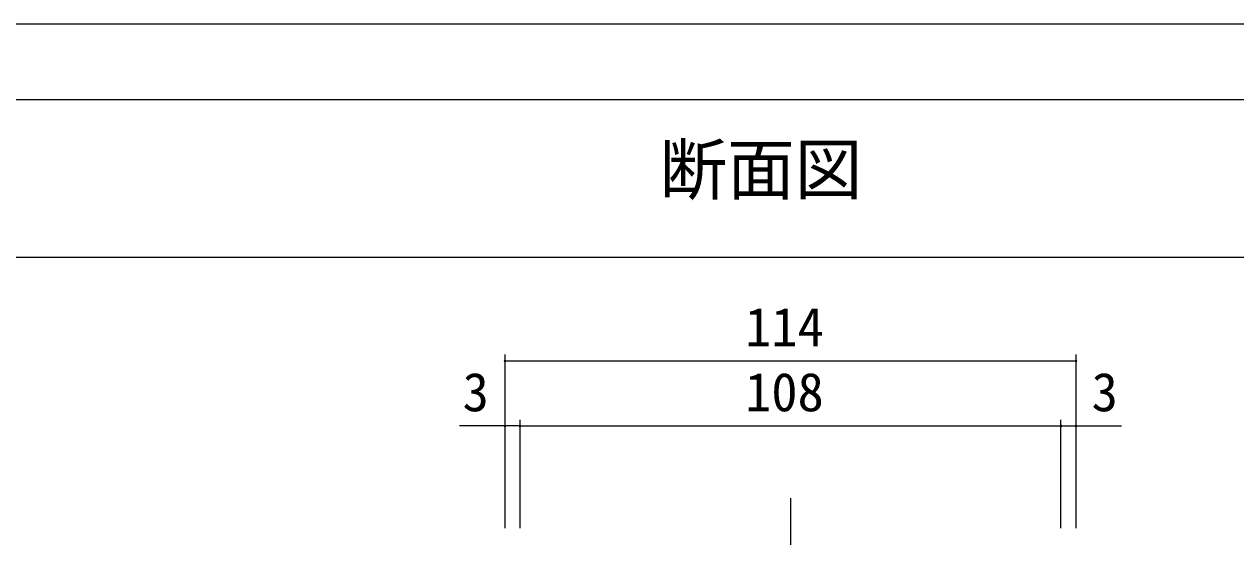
# Model space of a CAD drawing. Units: millimetres on the paper, enlarged 10 times, with parts at other scales. Extents: x -2000 to 2000, y -1385 to 1385.
# Drawn here: x -1285 to -478, y 1044 to 1385 of the extents above; entities that cross this region are included whole.
import ezdxf
from ezdxf.enums import TextEntityAlignment as Align

# ---------------------------------------------------------------- set-up
doc = ezdxf.new("R2010")
doc.units = ezdxf.units.MM
doc.header["$LTSCALE"] = 10
doc.linetypes.add('CHAIN2', pattern=[12, 9, -1, 1, -1])
doc.layers.add('1-1_0', color=7, linetype='Continuous', lineweight=20)
doc.layers.add('2-0_18', color=7, linetype='Continuous', lineweight=18)
doc.styles.add('ＭＳ ゴシック', font='')
doc.styles.get('ＭＳ ゴシック').set_extended_font_data('MS Gothic')

msp = doc.modelspace()

# ---------------------------------------------------------------- linework, layer by layer
at = {"layer": '1-1_0'}
for p, q in [((-1950, 1335), (380, 1335)), ((-1950, 1335), (380, 1335)), ((-1950, 1230), (380, 1230)), ((-1950, 1230), (380, 1230))]:
    msp.add_line(p, q, dxfattribs=at)
msp.add_lwpolyline([(2000, -1385), (2000, 1385), (-2000, 1385), (-2000, -1385)], dxfattribs=at)
at = {"layer": '2-0_18', "color": 4, "lineweight": 9}
for p, q in [((-964.59, 1121.8), (-964.59, 1165.1)), ((-964.59, 1121.8), (-964.59, 1165.1)), ((-584.59, 1121.8), (-584.59, 1165.1)), ((-584.59, 1121.8), (-584.59, 1165.1)), ((-964.59, 1160.93), (-584.59, 1160.93)), ((-964.59, 1049.55), (-964.59, 1121.8)), ((-954.59, 1049.55), (-954.59, 1121.8)), ((-954.59, 1049.55), (-954.59, 1121.8)), ((-594.59, 1049.55), (-594.59, 1121.8)), ((-594.59, 1049.55), (-594.59, 1121.8)), ((-584.59, 1049.55), (-584.59, 1121.8)), ((-954.59, 1117.64), (-594.59, 1117.64))]:
    msp.add_line(p, q, dxfattribs=at)
at = {"layer": '2-0_18', "color": 4, "linetype": 'CHAIN2', "lineweight": 9}
msp.add_line((-774.59, 1069.55), (-774.59, 560.74), dxfattribs=at)
at = {"layer": '2-0_18', "color": 4, "lineweight": 9}
for points in [[(-954.59, 1117.64), (-964.59, 1117.64), (-994.87, 1117.64)], [(-594.59, 1117.64), (-584.59, 1117.64), (-554.31, 1117.64)]]:
    msp.add_lwpolyline(points, dxfattribs=at)
for centre, start, end in [((-964.59, 1160.93), 0, 180), ((-964.59, 1160.93), 0, 180), ((-584.59, 1160.93), 0, 180), ((-584.59, 1160.93), 0, 180), ((-964.59, 1160.93), 180, 0), ((-964.59, 1160.93), 180, 0), ((-584.59, 1160.93), 180, 0), ((-584.59, 1160.93), 180, 0), ((-964.59, 1117.64), 0, 180), ((-964.59, 1117.64), 180, 0), ((-954.59, 1117.64), 0, 180), ((-954.59, 1117.64), 0, 180), ((-954.59, 1117.64), 180, 0), ((-954.59, 1117.64), 180, 0), ((-594.59, 1117.64), 0, 180), ((-594.59, 1117.64), 0, 180), ((-594.59, 1117.64), 180, 0), ((-594.59, 1117.64), 180, 0), ((-584.59, 1117.64), 0, 180), ((-584.59, 1117.64), 180, 0)]:
    msp.add_arc(centre, 0.521, start, end, dxfattribs=at)

# ---------------------------------------------------------------- texts
at = {"layer": '1-1_0', "style": 'ＭＳ ゴシック'}
msp.add_text('断面図', height=32.99, dxfattribs=at).set_placement((-861.74, 1261.98), align=Align.BOTTOM_LEFT)
at = {"layer": '2-0_18', "style": 'ＭＳ ゴシック'}
for s, p in [('114', (-804.81, 1163.02)), ('3', (-992.78, 1119.72)), ('108', (-804.81, 1119.72)), ('3', (-574.17, 1119.72))]:
    msp.add_text(s, height=25.66, dxfattribs=at).set_placement(p, align=Align.BOTTOM_LEFT)

doc.saveas('drawing.dxf')
